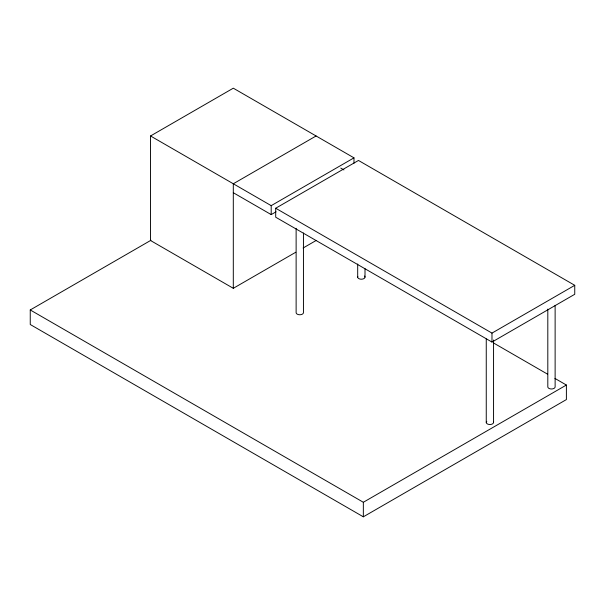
<?xml version="1.0" encoding="UTF-8"?>
<svg xmlns="http://www.w3.org/2000/svg" width="605" height="605" viewBox="0 0 605 605"><rect width="100%" height="100%" fill="white"/><g stroke="black" fill="none" stroke-linecap="round" stroke-linejoin="round"><path stroke-width="0.91" d="M295.792 252.232L233.303 288.305L150.532 240.518L150.532 135.974L233.303 88.186L353.978 157.852L353.978 163.229M316.082 135.974L233.303 183.769L233.303 288.305M554.936 378.42L566.393 385.037L566.393 399.58L363.34 516.814L30.25 324.507L30.25 309.957L150.94 240.276M150.532 135.974L271.199 205.647L353.978 157.852M275.698 208.241L358.478 160.454L574.75 285.318L574.75 294.28L491.978 342.067L275.698 217.203L275.698 208.241L491.978 333.105L574.75 285.318M233.303 192.723L271.199 214.601L276.069 211.795M303.097 248.012L316.082 240.518M30.25 309.957L363.34 502.271L566.393 385.037M340.774 168.107L343.927 169.929M493.559 342.982L547.57 374.17M555.125 305.344L555.125 386.875A3.66 2.11 0 0 1 551.473 388.985A3.66 2.11 0 0 1 547.812 386.875L547.812 309.095M493.559 340.018L493.559 422.479M491.978 333.105L491.978 342.067M486.254 338.951L486.254 422.351M365.004 268.673L365.004 277.105M363.34 502.271L363.34 516.814M357.691 263.984L357.691 277.105M303.445 233.001L303.445 312.649A3.66 2.11 0 0 1 299.785 314.759A3.66 2.11 0 0 1 296.125 312.649L296.125 228.312M271.199 205.647L271.199 214.601M493.468 421.935A3.66 2.11 0 0 1 489.316 424.498A3.66 2.11 0 0 1 486.798 421.299M364.512 276.046A3.66 2.11 0 0 1 361.828 279.2A3.66 2.11 0 0 1 357.812 276.561"/></g></svg>
